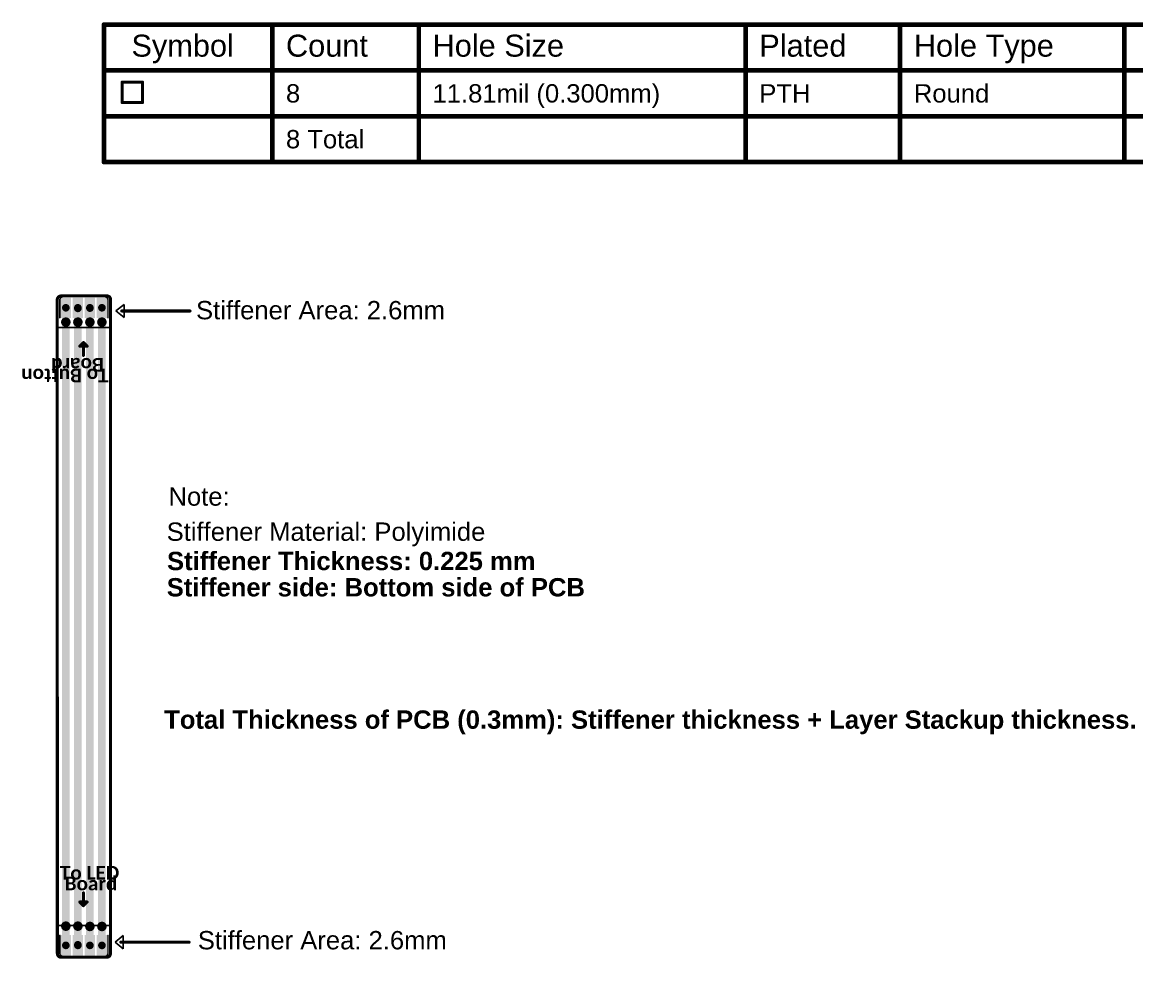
# Model space of a CAD drawing. Header units: inches. Extents: x -0.1 to 8.43, y -0.02 to 3.05.
# Drawn here: x -0.104 to 3.544, y -0.017 to 3.048 of the extents above; entities that cross this region are included whole.
import ezdxf

# ---------------------------------------------------------------- set-up
doc = ezdxf.new("R2010")
doc.units = ezdxf.units.IN
doc.header["$MEASUREMENT"] = 0
for name, color, linetype in [('Board Outline', 216, 'Continuous'), ('Bottom Layer', 5, 'Continuous'), ('Bottom Overlay', 54, 'Continuous'), ('Bottom Paste', 16, 'Continuous'), ('Bottom Solder', 6, 'Continuous'), ('Drill Drawing', 1, 'Continuous'), ('Fabrication info', 76, 'Continuous'), ('Top Layer', 1, 'Continuous'), ('Top Overlay', 2, 'Continuous'), ('Top Paste', 8, 'Continuous'), ('Top Solder', 216, 'Continuous'), ('Via Holes', 16, 'Continuous')]:
    doc.layers.add(name, color=color, linetype=linetype)
doc.styles.add('Arial', font='', dxfattribs={"height": 0.2})
doc.styles.add('Arial_Bold', font='', dxfattribs={"height": 0.2})
doc.styles.add('Calibri_Bold', font='', dxfattribs={"height": 0.2})
doc.styles.get('Arial').set_extended_font_data('Arial')
doc.styles.get('Arial_Bold').set_extended_font_data('Arial', bold=True)
doc.styles.get('Calibri_Bold').set_extended_font_data('Calibri', bold=True)

# ---------------------------------------------------------------- blocks, each defined once
blk = doc.blocks.new('FPC_1MM_4P___NEW_1')
at = {"layer": 'Top Layer'}
for points in [[(-0.0722441, 0.02452755), (-0.0458661, 0.02452755), (-0.0458661, -0.03452755), (-0.0722441, -0.03452755)], [(-0.032874, 0.02452755), (-0.006496, 0.02452755), (-0.006496, -0.03452755), (-0.032874, -0.03452755)], [(0.0064961, 0.02452755), (0.0328741, 0.02452755), (0.0328741, -0.03452755), (0.0064961, -0.03452755)], [(0.0458661, 0.02452755), (0.0722441, 0.02452755), (0.0722441, -0.03452755), (0.0458661, -0.03452755)]]:
    blk.add_hatch(color=1, dxfattribs=at).paths.add_polyline_path(points)
at = {"layer": 'Top Paste'}
for points in [[(-0.0722441, 0.02452755), (-0.0458661, 0.02452755), (-0.0458661, -0.03452755), (-0.0722441, -0.03452755)], [(-0.032874, 0.02452755), (-0.006496, 0.02452755), (-0.006496, -0.03452755), (-0.032874, -0.03452755)], [(0.0064961, 0.02452755), (0.0328741, 0.02452755), (0.0328741, -0.03452755), (0.0064961, -0.03452755)], [(0.0458661, 0.02452755), (0.0722441, 0.02452755), (0.0722441, -0.03452755), (0.0458661, -0.03452755)]]:
    blk.add_hatch(color=8, dxfattribs=at).paths.add_polyline_path(points)
at = {"layer": 'Top Solder'}
for points in [[(-0.0762441, 0.02852755), (-0.0418661, 0.02852755), (-0.0418661, -0.03852755), (-0.0762441, -0.03852755)], [(-0.036874, 0.02852755), (-0.002496, 0.02852755), (-0.002496, -0.03852755), (-0.036874, -0.03852755)], [(0.0024961, 0.02852755), (0.0368741, 0.02852755), (0.0368741, -0.03852755), (0.0024961, -0.03852755)], [(0.0418661, 0.02852755), (0.0762441, 0.02852755), (0.0762441, -0.03852755), (0.0418661, -0.03852755)]]:
    blk.add_hatch(color=216, dxfattribs=at).paths.add_polyline_path(points)
at = {"layer": 'Top Overlay'}
for points in [[(-0.079, 0.02, 0.005, 0.005, -0.4097912525257469), (-0.0674465, 0.0313242, 0.005, 0.005, 0)], [(-0.079, 0.02, 0.005, 0.005, 0), (-0.079, -0.0375276, 0.005, 0.005, 0)], [(0.0674465, 0.0313242, 0.005, 0.005, 0), (-0.0674465, 0.0313242, 0.005, 0.005, 0)], [(0.0674465, 0.0313242, 0.005, 0.005, -0.4097912525257469), (0.079, 0.02, 0.005, 0.005, 0)], [(0.079, 0.02, 0.005, 0.005, 0), (0.079, -0.0375276, 0.005, 0.005, 0)]]:
    blk.add_lwpolyline(points, format="xyseb", dxfattribs=at)
for points in [[(-0.08025, 0.02, 0.0025, 0.0025, 1), (-0.07775, 0.02, 0.0025, 0.0025, 1)], [(-0.08025, 0.02, 0.0025, 0.0025, 1), (-0.07775, 0.02, 0.0025, 0.0025, 1)], [(-0.0686965, 0.0313242, 0.0025, 0.0025, 1), (-0.0661965, 0.0313242, 0.0025, 0.0025, 1)], [(-0.0686965, 0.0313242, 0.0025, 0.0025, 1), (-0.0661965, 0.0313242, 0.0025, 0.0025, 1)], [(0.0661965, 0.0313242, 0.0025, 0.0025, 1), (0.0686965, 0.0313242, 0.0025, 0.0025, 1)], [(0.0661965, 0.0313242, 0.0025, 0.0025, 1), (0.0686965, 0.0313242, 0.0025, 0.0025, 1)], [(0.07775, 0.02, 0.0025, 0.0025, 1), (0.08025, 0.02, 0.0025, 0.0025, 1)], [(0.07775, 0.02, 0.0025, 0.0025, 1), (0.08025, 0.02, 0.0025, 0.0025, 1)], [(-0.08025, -0.0375276, 0.0025, 0.0025, 1), (-0.07775, -0.0375276, 0.0025, 0.0025, 1)], [(0.07775, -0.0375276, 0.0025, 0.0025, 1), (0.08025, -0.0375276, 0.0025, 0.0025, 1)]]:
    blk.add_lwpolyline(points, format="xyseb", close=True, dxfattribs=at)
blk = doc.blocks.new('FPC_1MM_4P___NEW_2')
at = {"layer": 'Top Layer'}
for points in [[(-0.0722441, 0.02452755), (-0.0458661, 0.02452755), (-0.0458661, -0.03452755), (-0.0722441, -0.03452755)], [(-0.032874, 0.02452755), (-0.006496, 0.02452755), (-0.006496, -0.03452755), (-0.032874, -0.03452755)], [(0.0064961, 0.02452755), (0.0328741, 0.02452755), (0.0328741, -0.03452755), (0.0064961, -0.03452755)], [(0.0458661, 0.02452755), (0.0722441, 0.02452755), (0.0722441, -0.03452755), (0.0458661, -0.03452755)]]:
    blk.add_hatch(color=1, dxfattribs=at).paths.add_polyline_path(points)
at = {"layer": 'Top Paste'}
for points in [[(-0.0722441, 0.02452755), (-0.0458661, 0.02452755), (-0.0458661, -0.03452755), (-0.0722441, -0.03452755)], [(-0.032874, 0.02452755), (-0.006496, 0.02452755), (-0.006496, -0.03452755), (-0.032874, -0.03452755)], [(0.0064961, 0.02452755), (0.0328741, 0.02452755), (0.0328741, -0.03452755), (0.0064961, -0.03452755)], [(0.0458661, 0.02452755), (0.0722441, 0.02452755), (0.0722441, -0.03452755), (0.0458661, -0.03452755)]]:
    blk.add_hatch(color=8, dxfattribs=at).paths.add_polyline_path(points)
at = {"layer": 'Top Solder'}
for points in [[(-0.0762441, 0.02852755), (-0.0418661, 0.02852755), (-0.0418661, -0.03852755), (-0.0762441, -0.03852755)], [(-0.036874, 0.02852755), (-0.002496, 0.02852755), (-0.002496, -0.03852755), (-0.036874, -0.03852755)], [(0.0024961, 0.02852755), (0.0368741, 0.02852755), (0.0368741, -0.03852755), (0.0024961, -0.03852755)], [(0.0418661, 0.02852755), (0.0762441, 0.02852755), (0.0762441, -0.03852755), (0.0418661, -0.03852755)]]:
    blk.add_hatch(color=216, dxfattribs=at).paths.add_polyline_path(points)
at = {"layer": 'Top Overlay'}
for points in [[(-0.079, 0.02, 0.005, 0.005, -0.409791252525747), (-0.0674465, 0.0313242, 0.005, 0.005, 0)], [(-0.079, -0.0375276, 0.005, 0.005, 0), (-0.079, 0.02, 0.005, 0.005, 0)], [(-0.0674465, 0.0313242, 0.005, 0.005, 0), (0.0674465, 0.0313242, 0.005, 0.005, 0)], [(0.0674465, 0.0313242, 0.005, 0.005, -0.4097912525257469), (0.079, 0.02, 0.005, 0.005, 0)], [(0.079, -0.0375276, 0.005, 0.005, 0), (0.079, 0.02, 0.005, 0.005, 0)]]:
    blk.add_lwpolyline(points, format="xyseb", dxfattribs=at)
for points in [[(-0.08025, 0.02, 0.0025, 0.0025, 1), (-0.07775, 0.02, 0.0025, 0.0025, 1)], [(-0.08025, 0.02, 0.0025, 0.0025, 1), (-0.07775, 0.02, 0.0025, 0.0025, 1)], [(-0.0686965, 0.0313242, 0.0025, 0.0025, 1), (-0.0661965, 0.0313242, 0.0025, 0.0025, 1)], [(-0.0686965, 0.0313242, 0.0025, 0.0025, 1), (-0.0661965, 0.0313242, 0.0025, 0.0025, 1)], [(0.0661965, 0.0313242, 0.0025, 0.0025, 1), (0.0686965, 0.0313242, 0.0025, 0.0025, 1)], [(0.0661965, 0.0313242, 0.0025, 0.0025, 1), (0.0686965, 0.0313242, 0.0025, 0.0025, 1)], [(0.07775, 0.02, 0.0025, 0.0025, 1), (0.08025, 0.02, 0.0025, 0.0025, 1)], [(0.07775, 0.02, 0.0025, 0.0025, 1), (0.08025, 0.02, 0.0025, 0.0025, 1)], [(-0.08025, -0.0375276, 0.0025, 0.0025, 1), (-0.07775, -0.0375276, 0.0025, 0.0025, 1)], [(0.07775, -0.0375276, 0.0025, 0.0025, 1), (0.08025, -0.0375276, 0.0025, 0.0025, 1)]]:
    blk.add_lwpolyline(points, format="xyseb", close=True, dxfattribs=at)
blk = doc.blocks.new('FPC_1MM_4P___NEW_B_3')
at = {"layer": 'Bottom Layer'}
for points in [[(-0.0722441, 0.03452755), (-0.0458661, 0.03452755), (-0.0458661, -0.02452755), (-0.0722441, -0.02452755)], [(-0.032874, 0.03452755), (-0.006496, 0.03452755), (-0.006496, -0.02452755), (-0.032874, -0.02452755)], [(0.0064961, 0.03452755), (0.0328741, 0.03452755), (0.0328741, -0.02452755), (0.0064961, -0.02452755)], [(0.0458661, 0.03452755), (0.0722441, 0.03452755), (0.0722441, -0.02452755), (0.0458661, -0.02452755)]]:
    blk.add_hatch(color=5, dxfattribs=at).paths.add_polyline_path(points)
at = {"layer": 'Bottom Paste'}
for points in [[(-0.0722441, 0.03452755), (-0.0458661, 0.03452755), (-0.0458661, -0.02452755), (-0.0722441, -0.02452755)], [(-0.032874, 0.03452755), (-0.006496, 0.03452755), (-0.006496, -0.02452755), (-0.032874, -0.02452755)], [(0.0064961, 0.03452755), (0.0328741, 0.03452755), (0.0328741, -0.02452755), (0.0064961, -0.02452755)], [(0.0458661, 0.03452755), (0.0722441, 0.03452755), (0.0722441, -0.02452755), (0.0458661, -0.02452755)]]:
    blk.add_hatch(color=16, dxfattribs=at).paths.add_polyline_path(points)
at = {"layer": 'Bottom Solder'}
for points in [[(-0.0762441, 0.03852755), (-0.0418661, 0.03852755), (-0.0418661, -0.02852755), (-0.0762441, -0.02852755)], [(-0.036874, 0.03852755), (-0.002496, 0.03852755), (-0.002496, -0.02852755), (-0.036874, -0.02852755)], [(0.0024961, 0.03852755), (0.0368741, 0.03852755), (0.0368741, -0.02852755), (0.0024961, -0.02852755)], [(0.0418661, 0.03852755), (0.0762441, 0.03852755), (0.0762441, -0.02852755), (0.0418661, -0.02852755)]]:
    blk.add_hatch(color=6, dxfattribs=at).paths.add_polyline_path(points)
at = {"layer": 'Bottom Overlay'}
for points in [[(-0.079, 0.0375276, 0.005, 0.005, 0), (-0.079, -0.02, 0.005, 0.005, 0)], [(0.079, 0.0375276, 0.005, 0.005, 0), (0.079, -0.02, 0.005, 0.005, 0)], [(-0.0674465, -0.0313242, 0.005, 0.005, -0.4097912525257469), (-0.079, -0.02, 0.005, 0.005, 0)], [(0.0674465, -0.0313242, 0.005, 0.005, 0), (-0.0674465, -0.0313242, 0.005, 0.005, 0)], [(0.079, -0.02, 0.005, 0.005, -0.4097912525257469), (0.0674465, -0.0313242, 0.005, 0.005, 0)]]:
    blk.add_lwpolyline(points, format="xyseb", dxfattribs=at)
for points in [[(-0.08025, 0.0375276, 0.0025, 0.0025, 1), (-0.07775, 0.0375276, 0.0025, 0.0025, 1)], [(0.07775, 0.0375276, 0.0025, 0.0025, 1), (0.08025, 0.0375276, 0.0025, 0.0025, 1)], [(-0.08025, -0.02, 0.0025, 0.0025, 1), (-0.07775, -0.02, 0.0025, 0.0025, 1)], [(-0.08025, -0.02, 0.0025, 0.0025, 1), (-0.07775, -0.02, 0.0025, 0.0025, 1)], [(-0.0686965, -0.0313242, 0.0025, 0.0025, 1), (-0.0661965, -0.0313242, 0.0025, 0.0025, 1)], [(-0.0686965, -0.0313242, 0.0025, 0.0025, 1), (-0.0661965, -0.0313242, 0.0025, 0.0025, 1)], [(0.0661965, -0.0313242, 0.0025, 0.0025, 1), (0.0686965, -0.0313242, 0.0025, 0.0025, 1)], [(0.0661965, -0.0313242, 0.0025, 0.0025, 1), (0.0686965, -0.0313242, 0.0025, 0.0025, 1)], [(0.07775, -0.02, 0.0025, 0.0025, 1), (0.08025, -0.02, 0.0025, 0.0025, 1)], [(0.07775, -0.02, 0.0025, 0.0025, 1), (0.08025, -0.02, 0.0025, 0.0025, 1)]]:
    blk.add_lwpolyline(points, format="xyseb", close=True, dxfattribs=at)
blk = doc.blocks.new('FPC_1MM_4P___NEW_B_4')
at = {"layer": 'Bottom Layer'}
for points in [[(-0.0722441, 0.03452755), (-0.0458661, 0.03452755), (-0.0458661, -0.02452755), (-0.0722441, -0.02452755)], [(-0.032874, 0.03452755), (-0.006496, 0.03452755), (-0.006496, -0.02452755), (-0.032874, -0.02452755)], [(0.0064961, 0.03452755), (0.0328741, 0.03452755), (0.0328741, -0.02452755), (0.0064961, -0.02452755)], [(0.0458661, 0.03452755), (0.0722441, 0.03452755), (0.0722441, -0.02452755), (0.0458661, -0.02452755)]]:
    blk.add_hatch(color=5, dxfattribs=at).paths.add_polyline_path(points)
at = {"layer": 'Bottom Paste'}
for points in [[(-0.0722441, 0.03452755), (-0.0458661, 0.03452755), (-0.0458661, -0.02452755), (-0.0722441, -0.02452755)], [(-0.032874, 0.03452755), (-0.006496, 0.03452755), (-0.006496, -0.02452755), (-0.032874, -0.02452755)], [(0.0064961, 0.03452755), (0.0328741, 0.03452755), (0.0328741, -0.02452755), (0.0064961, -0.02452755)], [(0.0458661, 0.03452755), (0.0722441, 0.03452755), (0.0722441, -0.02452755), (0.0458661, -0.02452755)]]:
    blk.add_hatch(color=16, dxfattribs=at).paths.add_polyline_path(points)
at = {"layer": 'Bottom Solder'}
for points in [[(-0.0762441, 0.03852755), (-0.0418661, 0.03852755), (-0.0418661, -0.02852755), (-0.0762441, -0.02852755)], [(-0.036874, 0.03852755), (-0.002496, 0.03852755), (-0.002496, -0.02852755), (-0.036874, -0.02852755)], [(0.0024961, 0.03852755), (0.0368741, 0.03852755), (0.0368741, -0.02852755), (0.0024961, -0.02852755)], [(0.0418661, 0.03852755), (0.0762441, 0.03852755), (0.0762441, -0.02852755), (0.0418661, -0.02852755)]]:
    blk.add_hatch(color=6, dxfattribs=at).paths.add_polyline_path(points)
at = {"layer": 'Bottom Overlay'}
for points in [[(-0.079, -0.02, 0.005, 0.005, 0), (-0.079, 0.0375276, 0.005, 0.005, 0)], [(0.079, -0.02, 0.005, 0.005, 0), (0.079, 0.0375276, 0.005, 0.005, 0)], [(-0.0674465, -0.0313242, 0.005, 0.005, -0.4097912525257467), (-0.079, -0.02, 0.005, 0.005, 0)], [(-0.0674465, -0.0313242, 0.005, 0.005, 0), (0.0674465, -0.0313242, 0.005, 0.005, 0)], [(0.079, -0.02, 0.005, 0.005, -0.4097912525257464), (0.0674465, -0.0313242, 0.005, 0.005, 0)]]:
    blk.add_lwpolyline(points, format="xyseb", dxfattribs=at)
for points in [[(-0.08025, 0.0375276, 0.0025, 0.0025, 1), (-0.07775, 0.0375276, 0.0025, 0.0025, 1)], [(0.07775, 0.0375276, 0.0025, 0.0025, 1), (0.08025, 0.0375276, 0.0025, 0.0025, 1)], [(-0.08025, -0.02, 0.0025, 0.0025, 1), (-0.07775, -0.02, 0.0025, 0.0025, 1)], [(-0.08025, -0.02, 0.0025, 0.0025, 1), (-0.07775, -0.02, 0.0025, 0.0025, 1)], [(-0.0686965, -0.0313242, 0.0025, 0.0025, 1), (-0.0661965, -0.0313242, 0.0025, 0.0025, 1)], [(-0.0686965, -0.0313242, 0.0025, 0.0025, 1), (-0.0661965, -0.0313242, 0.0025, 0.0025, 1)], [(0.0661965, -0.0313242, 0.0025, 0.0025, 1), (0.0686965, -0.0313242, 0.0025, 0.0025, 1)], [(0.0661965, -0.0313242, 0.0025, 0.0025, 1), (0.0686965, -0.0313242, 0.0025, 0.0025, 1)], [(0.07775, -0.02, 0.0025, 0.0025, 1), (0.08025, -0.02, 0.0025, 0.0025, 1)], [(0.07775, -0.02, 0.0025, 0.0025, 1), (0.08025, -0.02, 0.0025, 0.0025, 1)]]:
    blk.add_lwpolyline(points, format="xyseb", close=True, dxfattribs=at)

msp = doc.modelspace()

# ---------------------------------------------------------------- hatches: boundary and pattern name
at = {"layer": 'Bottom Layer'}
h = msp.add_hatch(color=5, dxfattribs=at)
edge = h.paths.add_edge_path()
edge.add_arc((0.0388189, 2.0667167), 0.011811, 0, 360)
h = msp.add_hatch(color=5, dxfattribs=at)
edge = h.paths.add_edge_path()
edge.add_arc((0.078189, 2.0667167), 0.011811, 0, 360)
h = msp.add_hatch(color=5, dxfattribs=at)
edge = h.paths.add_edge_path()
edge.add_arc((0.1175591, 2.0667167), 0.011811, 0, 360)
h = msp.add_hatch(color=5, dxfattribs=at)
edge = h.paths.add_edge_path()
edge.add_arc((0.1569291, 2.0667167), 0.011811, 0, 360)
h = msp.add_hatch(color=5, dxfattribs=at)
edge = h.paths.add_edge_path()
edge.add_arc((0.0388189, 0.09), 0.011811, 0, 360)
h = msp.add_hatch(color=5, dxfattribs=at)
edge = h.paths.add_edge_path()
edge.add_arc((0.0781889, 0.09), 0.011811, 0, 360)
h = msp.add_hatch(color=5, dxfattribs=at)
edge = h.paths.add_edge_path()
edge.add_arc((0.117559, 0.089), 0.011811, 0, 360)
h = msp.add_hatch(color=5, dxfattribs=at)
edge = h.paths.add_edge_path()
edge.add_arc((0.1569291, 0.089), 0.011811, 0, 360)
at = {"layer": 'Bottom Solder'}
h = msp.add_hatch(color=6, dxfattribs=at)
edge = h.paths.add_edge_path()
edge.add_arc((0.0388189, 2.0667167), 0.015811, 0, 360)
h = msp.add_hatch(color=6, dxfattribs=at)
edge = h.paths.add_edge_path()
edge.add_arc((0.078189, 2.0667167), 0.015811, 0, 360)
h = msp.add_hatch(color=6, dxfattribs=at)
edge = h.paths.add_edge_path()
edge.add_arc((0.1175591, 2.0667167), 0.015811, 0, 360)
h = msp.add_hatch(color=6, dxfattribs=at)
edge = h.paths.add_edge_path()
edge.add_arc((0.1569291, 2.0667167), 0.015811, 0, 360)
h = msp.add_hatch(color=6, dxfattribs=at)
edge = h.paths.add_edge_path()
edge.add_arc((0.0388189, 0.09), 0.015811, 0, 360)
h = msp.add_hatch(color=6, dxfattribs=at)
edge = h.paths.add_edge_path()
edge.add_arc((0.0781889, 0.09), 0.015811, 0, 360)
h = msp.add_hatch(color=6, dxfattribs=at)
edge = h.paths.add_edge_path()
edge.add_arc((0.117559, 0.089), 0.015811, 0, 360)
h = msp.add_hatch(color=6, dxfattribs=at)
edge = h.paths.add_edge_path()
edge.add_arc((0.1569291, 0.089), 0.015811, 0, 360)
at = {"layer": 'Top Layer'}
h = msp.add_hatch(color=1, dxfattribs=at)
edge = h.paths.add_edge_path()
edge.add_arc((0.0388189, 2.0667167), 0.011811, 0, 360)
h = msp.add_hatch(color=1, dxfattribs=at)
edge = h.paths.add_edge_path()
edge.add_arc((0.078189, 2.0667167), 0.011811, 0, 360)
h = msp.add_hatch(color=1, dxfattribs=at)
edge = h.paths.add_edge_path()
edge.add_arc((0.1175591, 2.0667167), 0.011811, 0, 360)
h = msp.add_hatch(color=1, dxfattribs=at)
edge = h.paths.add_edge_path()
edge.add_arc((0.1569291, 2.0667167), 0.011811, 0, 360)
h = msp.add_hatch(color=1, dxfattribs=at)
edge = h.paths.add_edge_path()
edge.add_arc((0.0388189, 0.09), 0.011811, 0, 360)
h = msp.add_hatch(color=1, dxfattribs=at)
edge = h.paths.add_edge_path()
edge.add_arc((0.0781889, 0.09), 0.011811, 0, 360)
h = msp.add_hatch(color=1, dxfattribs=at)
edge = h.paths.add_edge_path()
edge.add_arc((0.117559, 0.089), 0.011811, 0, 360)
h = msp.add_hatch(color=1, dxfattribs=at)
edge = h.paths.add_edge_path()
edge.add_arc((0.1569291, 0.089), 0.011811, 0, 360)
at = {"layer": 'Top Solder'}
h = msp.add_hatch(color=216, dxfattribs=at)
edge = h.paths.add_edge_path()
edge.add_arc((0.0388189, 2.0667167), 0.015811, 0, 360)
h = msp.add_hatch(color=216, dxfattribs=at)
edge = h.paths.add_edge_path()
edge.add_arc((0.078189, 2.0667167), 0.015811, 0, 360)
h = msp.add_hatch(color=216, dxfattribs=at)
edge = h.paths.add_edge_path()
edge.add_arc((0.1175591, 2.0667167), 0.015811, 0, 360)
h = msp.add_hatch(color=216, dxfattribs=at)
edge = h.paths.add_edge_path()
edge.add_arc((0.1569291, 2.0667167), 0.015811, 0, 360)
h = msp.add_hatch(color=216, dxfattribs=at)
edge = h.paths.add_edge_path()
edge.add_arc((0.0388189, 0.09), 0.015811, 0, 360)
h = msp.add_hatch(color=216, dxfattribs=at)
edge = h.paths.add_edge_path()
edge.add_arc((0.0781889, 0.09), 0.015811, 0, 360)
h = msp.add_hatch(color=216, dxfattribs=at)
edge = h.paths.add_edge_path()
edge.add_arc((0.117559, 0.089), 0.015811, 0, 360)
h = msp.add_hatch(color=216, dxfattribs=at)
edge = h.paths.add_edge_path()
edge.add_arc((0.1569291, 0.089), 0.015811, 0, 360)
at = {"layer": 'Via Holes'}
h = msp.add_hatch(color=7, dxfattribs=at)
edge = h.paths.add_edge_path()
edge.add_arc((0.0388189, 2.0667167), 0.0059055, 0, 360)
h = msp.add_hatch(color=7, dxfattribs=at)
edge = h.paths.add_edge_path()
edge.add_arc((0.078189, 2.0667167), 0.0059055, 0, 360)
h = msp.add_hatch(color=7, dxfattribs=at)
edge = h.paths.add_edge_path()
edge.add_arc((0.1175591, 2.0667167), 0.0059055, 0, 360)
h = msp.add_hatch(color=7, dxfattribs=at)
edge = h.paths.add_edge_path()
edge.add_arc((0.1569291, 2.0667167), 0.0059055, 0, 360)
h = msp.add_hatch(color=7, dxfattribs=at)
edge = h.paths.add_edge_path()
edge.add_arc((0.0388189, 0.09), 0.0059055, 0, 360)
h = msp.add_hatch(color=7, dxfattribs=at)
edge = h.paths.add_edge_path()
edge.add_arc((0.0781889, 0.09), 0.0059055, 0, 360)
h = msp.add_hatch(color=7, dxfattribs=at)
edge = h.paths.add_edge_path()
edge.add_arc((0.117559, 0.089), 0.0059055, 0, 360)
h = msp.add_hatch(color=7, dxfattribs=at)
edge = h.paths.add_edge_path()
edge.add_arc((0.1569291, 0.089), 0.0059055, 0, 360)

# ---------------------------------------------------------------- linework, layer by layer
at = {"layer": 'Board Outline'}
for points in [[(0.0106119, 2.1397709, 0.01, 0.01, -0.4097912525257468), (0.022994, 2.1524037, 0.01, 0.01, 0)], [(0.022994, 2.1524037, 0.01, 0.01, 0), (0.174107, 2.1524037, 0.01, 0.01, 0)], [(0.174107, 2.1524839, 0.01, 0.01, -0.4097912525257467), (0.1851537, 2.1412135, 0.01, 0.01, 0)], [(0.1718864, 2.1524037, 0.005, 0.005, -0.198912367379658), (0.174107, 2.1514839, 0.005, 0.005, 0)], [(0.0106119, 2.1397709, 0.01, 0.01, 0), (0.011, 0, 0.01, 0.01, 0)], [(0.184766, 0, 0.01, 0.01, 0), (0.1851539, 2.1412135, 0.01, 0.01, 0)], [(0.0223242, -0.0115535, 0.01, 0.01, -0.4097912525257467), (0.011, 0, 0.01, 0.01, 0)], [(0.184766, 0, 0.01, 0.01, -0.4097912525257467), (0.1734418, -0.0115535, 0.01, 0.01, 0)], [(0.0223242, -0.0115535, 0.01, 0.01, 0), (0.1734418, -0.0115535, 0.01, 0.01, 0)]]:
    msp.add_lwpolyline(points, format="xyseb", dxfattribs=at)
for points in [[(0.020494, 2.1524037, 0.005, 0.005, 1), (0.025494, 2.1524037, 0.005, 0.005, 1)], [(0.020494, 2.1524037, 0.005, 0.005, 1), (0.025494, 2.1524037, 0.005, 0.005, 1)], [(0.171607, 2.1524839, 0.005, 0.005, 1), (0.176607, 2.1524839, 0.005, 0.005, 1)], [(0.171607, 2.1524037, 0.005, 0.005, 1), (0.176607, 2.1524037, 0.005, 0.005, 1)], [(0.1706364, 2.1524037, 0.0025, 0.0025, 1), (0.1731364, 2.1524037, 0.0025, 0.0025, 1)], [(0.172857, 2.1514839, 0.0025, 0.0025, 1), (0.175357, 2.1514839, 0.0025, 0.0025, 1)], [(0.0081119, 2.1397709, 0.005, 0.005, 1), (0.0131119, 2.1397709, 0.005, 0.005, 1)], [(0.0081119, 2.1397709, 0.005, 0.005, 1), (0.0131119, 2.1397709, 0.005, 0.005, 1)], [(0.1826537, 2.1412135, 0.005, 0.005, 1), (0.1876537, 2.1412135, 0.005, 0.005, 1)], [(0.1826539, 2.1412135, 0.005, 0.005, 1), (0.1876539, 2.1412135, 0.005, 0.005, 1)], [(0.0085, 0, 0.005, 0.005, 1), (0.0135, 0, 0.005, 0.005, 1)], [(0.0085, 0, 0.005, 0.005, 1), (0.0135, 0, 0.005, 0.005, 1)], [(0.182266, 0, 0.005, 0.005, 1), (0.187266, 0, 0.005, 0.005, 1)], [(0.182266, 0, 0.005, 0.005, 1), (0.187266, 0, 0.005, 0.005, 1)], [(0.0198242, -0.0115535, 0.005, 0.005, 1), (0.0248242, -0.0115535, 0.005, 0.005, 1)], [(0.0198242, -0.0115535, 0.005, 0.005, 1), (0.0248242, -0.0115535, 0.005, 0.005, 1)], [(0.1709418, -0.0115535, 0.005, 0.005, 1), (0.1759418, -0.0115535, 0.005, 0.005, 1)], [(0.1709418, -0.0115535, 0.005, 0.005, 1), (0.1759418, -0.0115535, 0.005, 0.005, 1)]]:
    msp.add_lwpolyline(points, format="xyseb", close=True, dxfattribs=at)
at = {"layer": 'Bottom Layer'}
for points in [[(0.0388189, 2.0667167, 0.025, 0.025, 0), (0.0388189, 2.1137167, 0.025, 0.025, 0)], [(0.078189, 0.029, 0.025, 0.025, 0), (0.078189, 2.1117166, 0.025, 0.025, 0)], [(0.0781889, 2.1137167, 0.02, 0.02, 0), (0.078189, 2.1137166, 0.02, 0.02, 0)], [(0.1175591, 0.027, 0.025, 0.025, 0), (0.1175591, 2.1126483, 0.025, 0.025, 0)], [(0.1569291, 2.0667167, 0.025, 0.025, 0), (0.1569291, 2.1137167, 0.025, 0.025, 0)], [(0.0388189, 0.027, 0.025, 0.025, 0), (0.0388189, 2.0667167, 0.025, 0.025, 0)], [(0.1569291, 0.027, 0.025, 0.025, 0), (0.1569291, 2.0667167, 0.025, 0.025, 0)]]:
    msp.add_lwpolyline(points, format="xyseb", dxfattribs=at)
for points in [[(0.0325689, 2.1137167, 0.0125, 0.0125, 1), (0.0450689, 2.1137167, 0.0125, 0.0125, 1)], [(0.071939, 2.1117166, 0.0125, 0.0125, 1), (0.084439, 2.1117166, 0.0125, 0.0125, 1)], [(0.0731889, 2.1137167, 0.01, 0.01, 1), (0.0831889, 2.1137167, 0.01, 0.01, 1)], [(0.073189, 2.1137166, 0.01, 0.01, 1), (0.083189, 2.1137166, 0.01, 0.01, 1)], [(0.1113091, 2.1126483, 0.0125, 0.0125, 1), (0.1238091, 2.1126483, 0.0125, 0.0125, 1)], [(0.1506791, 2.1137167, 0.0125, 0.0125, 1), (0.1631791, 2.1137167, 0.0125, 0.0125, 1)], [(0.0325689, 2.0667167, 0.0125, 0.0125, 1), (0.0450689, 2.0667167, 0.0125, 0.0125, 1)], [(0.0325689, 2.0667167, 0.0125, 0.0125, 1), (0.0450689, 2.0667167, 0.0125, 0.0125, 1)], [(0.1506791, 2.0667167, 0.0125, 0.0125, 1), (0.1631791, 2.0667167, 0.0125, 0.0125, 1)], [(0.1506791, 2.0667167, 0.0125, 0.0125, 1), (0.1631791, 2.0667167, 0.0125, 0.0125, 1)], [(0.0325689, 0.027, 0.0125, 0.0125, 1), (0.0450689, 0.027, 0.0125, 0.0125, 1)], [(0.071939, 0.029, 0.0125, 0.0125, 1), (0.084439, 0.029, 0.0125, 0.0125, 1)], [(0.1113091, 0.027, 0.0125, 0.0125, 1), (0.1238091, 0.027, 0.0125, 0.0125, 1)], [(0.1506791, 0.027, 0.0125, 0.0125, 1), (0.1631791, 0.027, 0.0125, 0.0125, 1)]]:
    msp.add_lwpolyline(points, format="xyseb", close=True, dxfattribs=at)
at = {"layer": 'Drill Drawing'}
for points in [[(0.1635, 3.0405, 0.015, 0.015, 0), (8.3912496, 3.0405, 0.015, 0.015, 0)], [(0.1635, 2.5905, 0.015, 0.015, 0), (0.1635, 3.0405, 0.015, 0.015, 0)], [(0.7143757, 2.5905, 0.015, 0.015, 0), (0.7143757, 3.0405, 0.015, 0.015, 0)], [(1.194256, 2.5905, 0.015, 0.015, 0), (1.194256, 3.0405, 0.015, 0.015, 0)], [(2.2639453, 2.5905, 0.015, 0.015, 0), (2.2639453, 3.0405, 0.015, 0.015, 0)], [(2.7698211, 2.5905, 0.015, 0.015, 0), (2.7698211, 3.0405, 0.015, 0.015, 0)], [(3.5036231, 2.5905, 0.015, 0.015, 0), (3.5036231, 3.0405, 0.015, 0.015, 0)], [(0.1635, 2.8905, 0.015, 0.015, 0), (8.3912496, 2.8905, 0.015, 0.015, 0)], [(0.2232917, 2.8521666, 0.01, 0.01, 0), (0.2899583, 2.8521666, 0.01, 0.01, 0)], [(0.2232917, 2.7855, 0.01, 0.01, 0), (0.2232917, 2.8521666, 0.01, 0.01, 0)], [(0.2899583, 2.7855, 0.01, 0.01, 0), (0.2899583, 2.8521666, 0.01, 0.01, 0)], [(0.2232917, 2.7855, 0.01, 0.01, 0), (0.2899583, 2.7855, 0.01, 0.01, 0)], [(0.1635, 2.7405, 0.015, 0.015, 0), (8.3912496, 2.7405, 0.015, 0.015, 0)], [(0.1635, 2.5905, 0.015, 0.015, 0), (8.3912496, 2.5905, 0.015, 0.015, 0)], [(0.0288189, 2.0767167, 0.002, 0.002, 0), (0.0488189, 2.0767167, 0.002, 0.002, 0)], [(0.0288189, 2.0567167, 0.002, 0.002, 0), (0.0288189, 2.0767167, 0.002, 0.002, 0)], [(0.0288189, 2.0567167, 0.002, 0.002, 0), (0.0488189, 2.0567167, 0.002, 0.002, 0)], [(0.0488189, 2.0567167, 0.002, 0.002, 0), (0.0488189, 2.0767167, 0.002, 0.002, 0)], [(0.068189, 2.0767167, 0.002, 0.002, 0), (0.088189, 2.0767167, 0.002, 0.002, 0)], [(0.068189, 2.0567167, 0.002, 0.002, 0), (0.068189, 2.0767167, 0.002, 0.002, 0)], [(0.068189, 2.0567167, 0.002, 0.002, 0), (0.088189, 2.0567167, 0.002, 0.002, 0)], [(0.088189, 2.0567167, 0.002, 0.002, 0), (0.088189, 2.0767167, 0.002, 0.002, 0)], [(0.1075591, 2.0767167, 0.002, 0.002, 0), (0.1275591, 2.0767167, 0.002, 0.002, 0)], [(0.1075591, 2.0567167, 0.002, 0.002, 0), (0.1075591, 2.0767167, 0.002, 0.002, 0)], [(0.1075591, 2.0567167, 0.002, 0.002, 0), (0.1275591, 2.0567167, 0.002, 0.002, 0)], [(0.1275591, 2.0567167, 0.002, 0.002, 0), (0.1275591, 2.0767167, 0.002, 0.002, 0)], [(0.1469291, 2.0767167, 0.002, 0.002, 0), (0.1669291, 2.0767167, 0.002, 0.002, 0)], [(0.1469291, 2.0567167, 0.002, 0.002, 0), (0.1469291, 2.0767167, 0.002, 0.002, 0)], [(0.1469291, 2.0567167, 0.002, 0.002, 0), (0.1669291, 2.0567167, 0.002, 0.002, 0)], [(0.1669291, 2.0567167, 0.002, 0.002, 0), (0.1669291, 2.0767167, 0.002, 0.002, 0)], [(0.0288189, 0.1, 0.002, 0.002, 0), (0.0488189, 0.1, 0.002, 0.002, 0)], [(0.0288189, 0.08, 0.002, 0.002, 0), (0.0288189, 0.1, 0.002, 0.002, 0)], [(0.0288189, 0.08, 0.002, 0.002, 0), (0.0488189, 0.08, 0.002, 0.002, 0)], [(0.0488189, 0.08, 0.002, 0.002, 0), (0.0488189, 0.1, 0.002, 0.002, 0)], [(0.0681889, 0.1, 0.002, 0.002, 0), (0.0881889, 0.1, 0.002, 0.002, 0)], [(0.0681889, 0.08, 0.002, 0.002, 0), (0.0681889, 0.1, 0.002, 0.002, 0)], [(0.0681889, 0.08, 0.002, 0.002, 0), (0.0881889, 0.08, 0.002, 0.002, 0)], [(0.0881889, 0.08, 0.002, 0.002, 0), (0.0881889, 0.1, 0.002, 0.002, 0)], [(0.107559, 0.099, 0.002, 0.002, 0), (0.127559, 0.099, 0.002, 0.002, 0)], [(0.107559, 0.079, 0.002, 0.002, 0), (0.107559, 0.099, 0.002, 0.002, 0)], [(0.107559, 0.079, 0.002, 0.002, 0), (0.127559, 0.079, 0.002, 0.002, 0)], [(0.127559, 0.079, 0.002, 0.002, 0), (0.127559, 0.099, 0.002, 0.002, 0)], [(0.1469291, 0.099, 0.002, 0.002, 0), (0.1669291, 0.099, 0.002, 0.002, 0)], [(0.1469291, 0.079, 0.002, 0.002, 0), (0.1469291, 0.099, 0.002, 0.002, 0)], [(0.1469291, 0.079, 0.002, 0.002, 0), (0.1669291, 0.079, 0.002, 0.002, 0)], [(0.1669291, 0.079, 0.002, 0.002, 0), (0.1669291, 0.099, 0.002, 0.002, 0)]]:
    msp.add_lwpolyline(points, format="xyseb", dxfattribs=at)
for points in [[(0.15975, 3.0405, 0.0075, 0.0075, 1), (0.16725, 3.0405, 0.0075, 0.0075, 1)], [(0.15975, 3.0405, 0.0075, 0.0075, 1), (0.16725, 3.0405, 0.0075, 0.0075, 1)], [(0.7106257, 3.0405, 0.0075, 0.0075, 1), (0.7181257, 3.0405, 0.0075, 0.0075, 1)], [(1.190506, 3.0405, 0.0075, 0.0075, 1), (1.198006, 3.0405, 0.0075, 0.0075, 1)], [(2.2601953, 3.0405, 0.0075, 0.0075, 1), (2.2676953, 3.0405, 0.0075, 0.0075, 1)], [(2.7660711, 3.0405, 0.0075, 0.0075, 1), (2.7735711, 3.0405, 0.0075, 0.0075, 1)], [(3.4998731, 3.0405, 0.0075, 0.0075, 1), (3.5073731, 3.0405, 0.0075, 0.0075, 1)], [(0.15975, 2.8905, 0.0075, 0.0075, 1), (0.16725, 2.8905, 0.0075, 0.0075, 1)], [(0.2207917, 2.8521666, 0.005, 0.005, 1), (0.2257917, 2.8521666, 0.005, 0.005, 1)], [(0.2207917, 2.8521666, 0.005, 0.005, 1), (0.2257917, 2.8521666, 0.005, 0.005, 1)], [(0.2874583, 2.8521666, 0.005, 0.005, 1), (0.2924583, 2.8521666, 0.005, 0.005, 1)], [(0.2874583, 2.8521666, 0.005, 0.005, 1), (0.2924583, 2.8521666, 0.005, 0.005, 1)], [(0.2207917, 2.7855, 0.005, 0.005, 1), (0.2257917, 2.7855, 0.005, 0.005, 1)], [(0.2207917, 2.7855, 0.005, 0.005, 1), (0.2257917, 2.7855, 0.005, 0.005, 1)], [(0.2874583, 2.7855, 0.005, 0.005, 1), (0.2924583, 2.7855, 0.005, 0.005, 1)], [(0.2874583, 2.7855, 0.005, 0.005, 1), (0.2924583, 2.7855, 0.005, 0.005, 1)], [(0.15975, 2.7405, 0.0075, 0.0075, 1), (0.16725, 2.7405, 0.0075, 0.0075, 1)], [(0.15975, 2.5905, 0.0075, 0.0075, 1), (0.16725, 2.5905, 0.0075, 0.0075, 1)], [(0.15975, 2.5905, 0.0075, 0.0075, 1), (0.16725, 2.5905, 0.0075, 0.0075, 1)], [(0.7106257, 2.5905, 0.0075, 0.0075, 1), (0.7181257, 2.5905, 0.0075, 0.0075, 1)], [(1.190506, 2.5905, 0.0075, 0.0075, 1), (1.198006, 2.5905, 0.0075, 0.0075, 1)], [(2.2601953, 2.5905, 0.0075, 0.0075, 1), (2.2676953, 2.5905, 0.0075, 0.0075, 1)], [(2.7660711, 2.5905, 0.0075, 0.0075, 1), (2.7735711, 2.5905, 0.0075, 0.0075, 1)], [(3.4998731, 2.5905, 0.0075, 0.0075, 1), (3.5073731, 2.5905, 0.0075, 0.0075, 1)], [(0.0283189, 2.0767167, 0.001, 0.001, 1), (0.0293189, 2.0767167, 0.001, 0.001, 1)], [(0.0283189, 2.0767167, 0.001, 0.001, 1), (0.0293189, 2.0767167, 0.001, 0.001, 1)], [(0.0283189, 2.0567167, 0.001, 0.001, 1), (0.0293189, 2.0567167, 0.001, 0.001, 1)], [(0.0283189, 2.0567167, 0.001, 0.001, 1), (0.0293189, 2.0567167, 0.001, 0.001, 1)], [(0.0483189, 2.0767167, 0.001, 0.001, 1), (0.0493189, 2.0767167, 0.001, 0.001, 1)], [(0.0483189, 2.0767167, 0.001, 0.001, 1), (0.0493189, 2.0767167, 0.001, 0.001, 1)], [(0.0483189, 2.0567167, 0.001, 0.001, 1), (0.0493189, 2.0567167, 0.001, 0.001, 1)], [(0.0483189, 2.0567167, 0.001, 0.001, 1), (0.0493189, 2.0567167, 0.001, 0.001, 1)], [(0.067689, 2.0767167, 0.001, 0.001, 1), (0.068689, 2.0767167, 0.001, 0.001, 1)], [(0.067689, 2.0767167, 0.001, 0.001, 1), (0.068689, 2.0767167, 0.001, 0.001, 1)], [(0.067689, 2.0567167, 0.001, 0.001, 1), (0.068689, 2.0567167, 0.001, 0.001, 1)], [(0.067689, 2.0567167, 0.001, 0.001, 1), (0.068689, 2.0567167, 0.001, 0.001, 1)], [(0.087689, 2.0767167, 0.001, 0.001, 1), (0.088689, 2.0767167, 0.001, 0.001, 1)], [(0.087689, 2.0767167, 0.001, 0.001, 1), (0.088689, 2.0767167, 0.001, 0.001, 1)], [(0.087689, 2.0567167, 0.001, 0.001, 1), (0.088689, 2.0567167, 0.001, 0.001, 1)], [(0.087689, 2.0567167, 0.001, 0.001, 1), (0.088689, 2.0567167, 0.001, 0.001, 1)], [(0.1070591, 2.0767167, 0.001, 0.001, 1), (0.1080591, 2.0767167, 0.001, 0.001, 1)], [(0.1070591, 2.0767167, 0.001, 0.001, 1), (0.1080591, 2.0767167, 0.001, 0.001, 1)], [(0.1070591, 2.0567167, 0.001, 0.001, 1), (0.1080591, 2.0567167, 0.001, 0.001, 1)], [(0.1070591, 2.0567167, 0.001, 0.001, 1), (0.1080591, 2.0567167, 0.001, 0.001, 1)], [(0.1270591, 2.0767167, 0.001, 0.001, 1), (0.1280591, 2.0767167, 0.001, 0.001, 1)], [(0.1270591, 2.0767167, 0.001, 0.001, 1), (0.1280591, 2.0767167, 0.001, 0.001, 1)], [(0.1270591, 2.0567167, 0.001, 0.001, 1), (0.1280591, 2.0567167, 0.001, 0.001, 1)], [(0.1270591, 2.0567167, 0.001, 0.001, 1), (0.1280591, 2.0567167, 0.001, 0.001, 1)], [(0.1464291, 2.0767167, 0.001, 0.001, 1), (0.1474291, 2.0767167, 0.001, 0.001, 1)], [(0.1464291, 2.0767167, 0.001, 0.001, 1), (0.1474291, 2.0767167, 0.001, 0.001, 1)], [(0.1464291, 2.0567167, 0.001, 0.001, 1), (0.1474291, 2.0567167, 0.001, 0.001, 1)], [(0.1464291, 2.0567167, 0.001, 0.001, 1), (0.1474291, 2.0567167, 0.001, 0.001, 1)], [(0.1664291, 2.0767167, 0.001, 0.001, 1), (0.1674291, 2.0767167, 0.001, 0.001, 1)], [(0.1664291, 2.0767167, 0.001, 0.001, 1), (0.1674291, 2.0767167, 0.001, 0.001, 1)], [(0.1664291, 2.0567167, 0.001, 0.001, 1), (0.1674291, 2.0567167, 0.001, 0.001, 1)], [(0.1664291, 2.0567167, 0.001, 0.001, 1), (0.1674291, 2.0567167, 0.001, 0.001, 1)], [(0.0283189, 0.1, 0.001, 0.001, 1), (0.0293189, 0.1, 0.001, 0.001, 1)], [(0.0283189, 0.1, 0.001, 0.001, 1), (0.0293189, 0.1, 0.001, 0.001, 1)], [(0.0283189, 0.08, 0.001, 0.001, 1), (0.0293189, 0.08, 0.001, 0.001, 1)], [(0.0283189, 0.08, 0.001, 0.001, 1), (0.0293189, 0.08, 0.001, 0.001, 1)], [(0.0483189, 0.1, 0.001, 0.001, 1), (0.0493189, 0.1, 0.001, 0.001, 1)], [(0.0483189, 0.1, 0.001, 0.001, 1), (0.0493189, 0.1, 0.001, 0.001, 1)], [(0.0483189, 0.08, 0.001, 0.001, 1), (0.0493189, 0.08, 0.001, 0.001, 1)], [(0.0483189, 0.08, 0.001, 0.001, 1), (0.0493189, 0.08, 0.001, 0.001, 1)], [(0.0676889, 0.1, 0.001, 0.001, 1), (0.0686889, 0.1, 0.001, 0.001, 1)], [(0.0676889, 0.1, 0.001, 0.001, 1), (0.0686889, 0.1, 0.001, 0.001, 1)], [(0.0676889, 0.08, 0.001, 0.001, 1), (0.0686889, 0.08, 0.001, 0.001, 1)], [(0.0676889, 0.08, 0.001, 0.001, 1), (0.0686889, 0.08, 0.001, 0.001, 1)], [(0.0876889, 0.1, 0.001, 0.001, 1), (0.0886889, 0.1, 0.001, 0.001, 1)], [(0.0876889, 0.1, 0.001, 0.001, 1), (0.0886889, 0.1, 0.001, 0.001, 1)], [(0.0876889, 0.08, 0.001, 0.001, 1), (0.0886889, 0.08, 0.001, 0.001, 1)], [(0.0876889, 0.08, 0.001, 0.001, 1), (0.0886889, 0.08, 0.001, 0.001, 1)], [(0.107059, 0.099, 0.001, 0.001, 1), (0.108059, 0.099, 0.001, 0.001, 1)], [(0.107059, 0.099, 0.001, 0.001, 1), (0.108059, 0.099, 0.001, 0.001, 1)], [(0.107059, 0.079, 0.001, 0.001, 1), (0.108059, 0.079, 0.001, 0.001, 1)], [(0.107059, 0.079, 0.001, 0.001, 1), (0.108059, 0.079, 0.001, 0.001, 1)], [(0.127059, 0.099, 0.001, 0.001, 1), (0.128059, 0.099, 0.001, 0.001, 1)], [(0.127059, 0.099, 0.001, 0.001, 1), (0.128059, 0.099, 0.001, 0.001, 1)], [(0.127059, 0.079, 0.001, 0.001, 1), (0.128059, 0.079, 0.001, 0.001, 1)], [(0.127059, 0.079, 0.001, 0.001, 1), (0.128059, 0.079, 0.001, 0.001, 1)], [(0.1464291, 0.099, 0.001, 0.001, 1), (0.1474291, 0.099, 0.001, 0.001, 1)], [(0.1464291, 0.099, 0.001, 0.001, 1), (0.1474291, 0.099, 0.001, 0.001, 1)], [(0.1464291, 0.079, 0.001, 0.001, 1), (0.1474291, 0.079, 0.001, 0.001, 1)], [(0.1464291, 0.079, 0.001, 0.001, 1), (0.1474291, 0.079, 0.001, 0.001, 1)], [(0.1664291, 0.099, 0.001, 0.001, 1), (0.1674291, 0.099, 0.001, 0.001, 1)], [(0.1664291, 0.099, 0.001, 0.001, 1), (0.1674291, 0.099, 0.001, 0.001, 1)], [(0.1664291, 0.079, 0.001, 0.001, 1), (0.1674291, 0.079, 0.001, 0.001, 1)], [(0.1664291, 0.079, 0.001, 0.001, 1), (0.1674291, 0.079, 0.001, 0.001, 1)]]:
    msp.add_lwpolyline(points, format="xyseb", close=True, dxfattribs=at)
at = {"layer": 'Fabrication info'}
for p, q in [((0.0106033, 2.1434303), (0.0123069, 2.1475432)), ((0.0106033, 2.0488583), (0.0106033, 2.1434303)), ((0.0123069, 2.1475432), (0.0154547, 2.150691)), ((0.0154547, 2.150691), (0.0195676, 2.1523947)), ((0.0195676, 2.1523947), (0.1727628, 2.1523947)), ((0.1727628, 2.1523947), (0.1727629, 2.1523945)), ((0.1727629, 2.1523945), (0.172763, 2.1523946)), ((0.172763, 2.1523946), (0.1773915, 2.1514978)), ((0.1773915, 2.1514978), (0.1797769, 2.1505098)), ((0.1797769, 2.1505098), (0.1832601, 2.1470266)), ((0.1832601, 2.1470266), (0.1851451, 2.1424756)), ((0.1851451, 2.1424756), (0.1851449, 2.1400126)), ((0.1851449, 2.1400126), (0.1851451, 2.0488583)), ((0.2028132, 2.1037118), (0.2298131, 2.1247117)), ((0.2298131, 2.1247117), (0.2298132, 2.0877117)), ((0.2298132, 2.0817117), (0.2028132, 2.1037118)), ((0.2298132, 2.0877117), (0.2298132, 2.0817117)), ((0.1851451, 2.0488583), (0.0106033, 2.0488583)), ((0.0106033, -0.0027137), (0.0106033, 0.0918584)), ((0.0106033, 0.0918584), (0.1851451, 0.0918584)), ((0.1851451, 0.0918584), (0.1851449, 0.000704)), ((0.2267847, 0.0590382), (0.1997847, 0.0370381)), ((0.1997847, 0.0370381), (0.2267846, 0.0160382)), ((0.2267846, 0.0160382), (0.2267847, 0.0530382)), ((0.2267847, 0.0530382), (0.2267847, 0.0590382)), ((0.1851449, 0.000704), (0.1851451, -0.001759)), ((0.0123069, -0.0068266), (0.0106033, -0.0027137)), ((0.0154547, -0.0099744), (0.0123069, -0.0068266)), ((0.0195676, -0.011678), (0.0154547, -0.0099744)), ((0.1727629, -0.011678), (0.0195676, -0.011678)), ((0.1773916, -0.0107812), (0.1727629, -0.011678)), ((0.1797769, -0.0097932), (0.1773916, -0.0107812)), ((0.1832601, -0.00631), (0.1797769, -0.0097932)), ((0.1851451, -0.001759), (0.1832601, -0.00631))]:
    msp.add_line(p, q, dxfattribs=at)
for points in [[(0.2218132, 2.1032117, 0.01, 0.01, 0), (0.4453132, 2.1032117, 0.01, 0.01, 0)], [(0.2187847, 0.0375382, 0.01, 0.01, 0), (0.4422847, 0.0375382, 0.01, 0.01, 0)]]:
    msp.add_lwpolyline(points, format="xyseb", dxfattribs=at)
for points in [[(0.2193132, 2.1032117, 0.005, 0.005, 1), (0.2243132, 2.1032117, 0.005, 0.005, 1)], [(0.4428132, 2.1032117, 0.005, 0.005, 1), (0.4478132, 2.1032117, 0.005, 0.005, 1)], [(0.2162847, 0.0375382, 0.005, 0.005, 1), (0.2212847, 0.0375382, 0.005, 0.005, 1)], [(0.4397847, 0.0375382, 0.005, 0.005, 1), (0.4447847, 0.0375382, 0.005, 0.005, 1)]]:
    msp.add_lwpolyline(points, format="xyseb", close=True, dxfattribs=at)
at = {"layer": 'Top Layer'}
for points in [[(0.0388189, 2.0667167, 0.025, 0.025, 0), (0.0388189, 2.1137167, 0.025, 0.025, 0)], [(0.078189, 2.0667167, 0.025, 0.025, 0), (0.078189, 2.1137167, 0.025, 0.025, 0)], [(0.1175591, 2.0667167, 0.025, 0.025, 0), (0.1175591, 2.1137167, 0.025, 0.025, 0)], [(0.1569291, 0.027, 0.025, 0.025, 0), (0.1569291, 2.1137167, 0.025, 0.025, 0)], [(0.0388189, 0.027, 0.025, 0.025, 0), (0.0388189, 2.0667167, 0.025, 0.025, 0)], [(0.078189, 0.0900001, 0.025, 0.025, 0), (0.078189, 2.0667167, 0.025, 0.025, 0)], [(0.1175591, 0.0890001, 0.025, 0.025, 0), (0.1175591, 2.0667167, 0.025, 0.025, 0)], [(0.0781889, 0.027, 0.025, 0.025, 0), (0.0781889, 0.09, 0.025, 0.025, 0)], [(0.117559, 0.027, 0.025, 0.025, 0), (0.117559, 0.089, 0.025, 0.025, 0)]]:
    msp.add_lwpolyline(points, format="xyseb", dxfattribs=at)
for points in [[(0.0325689, 2.1137167, 0.0125, 0.0125, 1), (0.0450689, 2.1137167, 0.0125, 0.0125, 1)], [(0.071939, 2.1137167, 0.0125, 0.0125, 1), (0.084439, 2.1137167, 0.0125, 0.0125, 1)], [(0.1113091, 2.1137167, 0.0125, 0.0125, 1), (0.1238091, 2.1137167, 0.0125, 0.0125, 1)], [(0.1506791, 2.1137167, 0.0125, 0.0125, 1), (0.1631791, 2.1137167, 0.0125, 0.0125, 1)], [(0.0325689, 2.0667167, 0.0125, 0.0125, 1), (0.0450689, 2.0667167, 0.0125, 0.0125, 1)], [(0.0325689, 2.0667167, 0.0125, 0.0125, 1), (0.0450689, 2.0667167, 0.0125, 0.0125, 1)], [(0.071939, 2.0667167, 0.0125, 0.0125, 1), (0.084439, 2.0667167, 0.0125, 0.0125, 1)], [(0.071939, 2.0667167, 0.0125, 0.0125, 1), (0.084439, 2.0667167, 0.0125, 0.0125, 1)], [(0.1113091, 2.0667167, 0.0125, 0.0125, 1), (0.1238091, 2.0667167, 0.0125, 0.0125, 1)], [(0.1113091, 2.0667167, 0.0125, 0.0125, 1), (0.1238091, 2.0667167, 0.0125, 0.0125, 1)], [(0.0719389, 0.09, 0.0125, 0.0125, 1), (0.0844389, 0.09, 0.0125, 0.0125, 1)], [(0.071939, 0.0900001, 0.0125, 0.0125, 1), (0.084439, 0.0900001, 0.0125, 0.0125, 1)], [(0.111309, 0.089, 0.0125, 0.0125, 1), (0.123809, 0.089, 0.0125, 0.0125, 1)], [(0.1113091, 0.0890001, 0.0125, 0.0125, 1), (0.1238091, 0.0890001, 0.0125, 0.0125, 1)], [(0.0325689, 0.027, 0.0125, 0.0125, 1), (0.0450689, 0.027, 0.0125, 0.0125, 1)], [(0.0719389, 0.027, 0.0125, 0.0125, 1), (0.0844389, 0.027, 0.0125, 0.0125, 1)], [(0.111309, 0.027, 0.0125, 0.0125, 1), (0.123809, 0.027, 0.0125, 0.0125, 1)], [(0.1506791, 0.027, 0.0125, 0.0125, 1), (0.1631791, 0.027, 0.0125, 0.0125, 1)]]:
    msp.add_lwpolyline(points, format="xyseb", close=True, dxfattribs=at)
at = {"layer": 'Top Overlay'}
for points in [[(0.0844652, 1.9877167, 0.01, 0.01, 0), (0.0964652, 1.9997167, 0.01, 0.01, 0)], [(0.0844652, 1.9877167, 0.01, 0.01, 0), (0.1084652, 1.9877167, 0.01, 0.01, 0)], [(0.0964652, 1.958, 0.01, 0.01, 0), (0.0964652, 1.9997167, 0.01, 0.01, 0)], [(0.0964652, 1.9997167, 0.01, 0.01, 0), (0.1084652, 1.9877167, 0.01, 0.01, 0)], [(0.0964653, 0.157, 0.01, 0.01, 0), (0.0964653, 0.1987167, 0.01, 0.01, 0)], [(0.0844653, 0.169, 0.01, 0.01, 0), (0.1084653, 0.169, 0.01, 0.01, 0)], [(0.0844653, 0.169, 0.01, 0.01, 0), (0.0964653, 0.157, 0.01, 0.01, 0)], [(0.0964653, 0.157, 0.01, 0.01, 0), (0.1084653, 0.169, 0.01, 0.01, 0)]]:
    msp.add_lwpolyline(points, format="xyseb", dxfattribs=at)
for points in [[(0.0819652, 1.9877167, 0.005, 0.005, 1), (0.0869652, 1.9877167, 0.005, 0.005, 1)], [(0.0819652, 1.9877167, 0.005, 0.005, 1), (0.0869652, 1.9877167, 0.005, 0.005, 1)], [(0.0939652, 1.9997167, 0.005, 0.005, 1), (0.0989652, 1.9997167, 0.005, 0.005, 1)], [(0.0939652, 1.9997167, 0.005, 0.005, 1), (0.0989652, 1.9997167, 0.005, 0.005, 1)], [(0.0939652, 1.9997167, 0.005, 0.005, 1), (0.0989652, 1.9997167, 0.005, 0.005, 1)], [(0.1059652, 1.9877167, 0.005, 0.005, 1), (0.1109652, 1.9877167, 0.005, 0.005, 1)], [(0.1059652, 1.9877167, 0.005, 0.005, 1), (0.1109652, 1.9877167, 0.005, 0.005, 1)], [(0.0939652, 1.958, 0.005, 0.005, 1), (0.0989652, 1.958, 0.005, 0.005, 1)], [(0.0939653, 0.1987167, 0.005, 0.005, 1), (0.0989653, 0.1987167, 0.005, 0.005, 1)], [(0.0819653, 0.169, 0.005, 0.005, 1), (0.0869653, 0.169, 0.005, 0.005, 1)], [(0.0819653, 0.169, 0.005, 0.005, 1), (0.0869653, 0.169, 0.005, 0.005, 1)], [(0.0939653, 0.157, 0.005, 0.005, 1), (0.0989653, 0.157, 0.005, 0.005, 1)], [(0.0939653, 0.157, 0.005, 0.005, 1), (0.0989653, 0.157, 0.005, 0.005, 1)], [(0.0939653, 0.157, 0.005, 0.005, 1), (0.0989653, 0.157, 0.005, 0.005, 1)], [(0.1059653, 0.169, 0.005, 0.005, 1), (0.1109653, 0.169, 0.005, 0.005, 1)], [(0.1059653, 0.169, 0.005, 0.005, 1), (0.1109653, 0.169, 0.005, 0.005, 1)]]:
    msp.add_lwpolyline(points, format="xyseb", close=True, dxfattribs=at)

# ---------------------------------------------------------------- block references
for name, p in [('FPC_1MM_4P___NEW_2', (0.097874, 2.1187167)), ('FPC_1MM_4P___NEW_B_4', (0.097874, 0.022))]:
    msp.add_blockref(name, p)
at = {"rotation": 180}
for name, p in [('FPC_1MM_4P___NEW_B_3', (0.097874, 2.1187167)), ('FPC_1MM_4P___NEW_1', (0.097874, 0.022))]:
    msp.add_blockref(name, p, dxfattribs=at)

# ---------------------------------------------------------------- texts
at = {"layer": 'Drill Drawing', "style": 'Arial'}
for s, height, p in [('Symbol', 0.072, (0.2535, 2.9355)), ('Count', 0.072, (0.7593757, 2.9355)), ('Hole Size', 0.072, (1.239256, 2.9355)), ('Plated', 0.072, (2.3089453, 2.9355)), ('Hole Type', 0.072, (2.8148211, 2.9355)), ('8', 0.06, (0.7593757, 2.7855)), ('11.81mil (0.300mm)', 0.06, (1.239256, 2.7855)), ('Round', 0.06, (2.8148211, 2.7855)), ('PTH', 0.06, (2.3089453, 2.7855)), ('8 Total', 0.06, (0.7593757, 2.6355))]:
    msp.add_text(s, height=height, dxfattribs=at).set_placement(p)
at = {"layer": 'Fabrication info'}
for s, style, p in [('Stiffener Area: 2.6mm', 'Arial', (0.465, 2.076)), ('Note:', 'Arial', (0.3747847, 1.4660382)), ('Stiffener Material: Polyimide', 'Arial', (0.3687847, 1.3510317)), ('Stiffener Thickness: 0.225 mm', 'Arial_Bold', (0.3700516, 1.2550479)), ('Stiffener side: Bottom side of PCB', 'Arial_Bold', (0.3690953, 1.1690479)), ('Total Thickness of PCB (0.3mm): Stiffener thickness + Layer Stackup thickness.', 'Arial_Bold', (0.3607213, 0.7360065)), ('Stiffener Area: 2.6mm', 'Arial', (0.4707847, 0.0140382))]:
    msp.add_text(s, height=0.06, rotation=360, dxfattribs=dict(at, style=style)).set_placement(p)
at = {"layer": 'Top Overlay', "style": 'Calibri_Bold'}
for s, rotation, p in [(' Board', 180, (0.1787502, 1.9494326)), ('To Button', 180, (0.1787502, 1.9144057)), ('To LED', 360, (0.0192499, 0.2422486)), (' Board', 360, (0.0192499, 0.2072217))]:
    msp.add_text(s, height=0.045, rotation=rotation, dxfattribs=at).set_placement(p)

doc.saveas('drawing.dxf')
